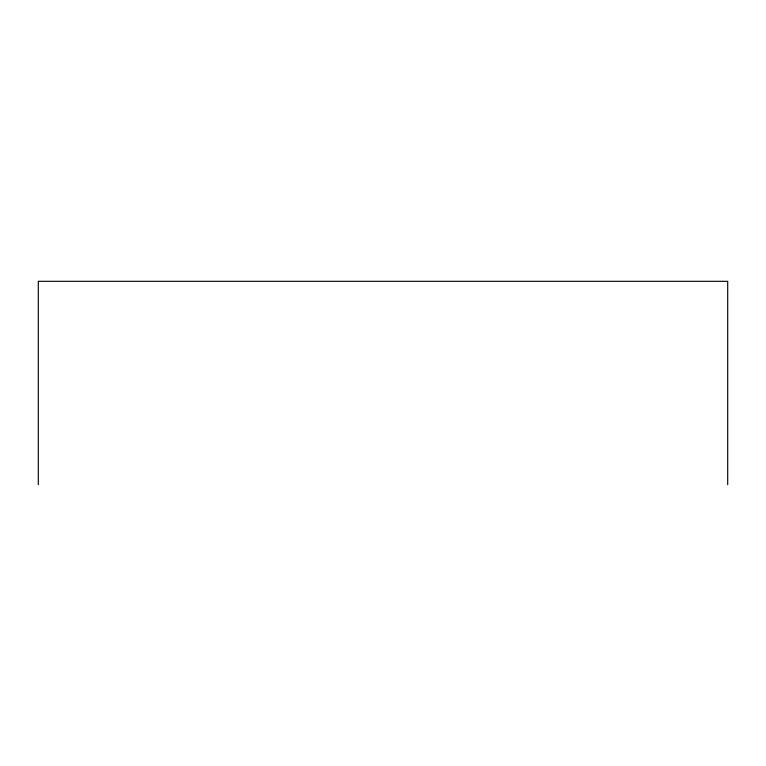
<?xml version="1.0" encoding="UTF-8"?>
<svg xmlns="http://www.w3.org/2000/svg" width="766" height="766" viewBox="0 0 766 766"><rect width="100%" height="100%" fill="white"/><g stroke="black" fill="none" stroke-linecap="round" stroke-linejoin="round"><path stroke-width="1.15" d="M727.7 484.687L727.7 281.314L38.3 281.314L38.3 484.687"/></g></svg>
